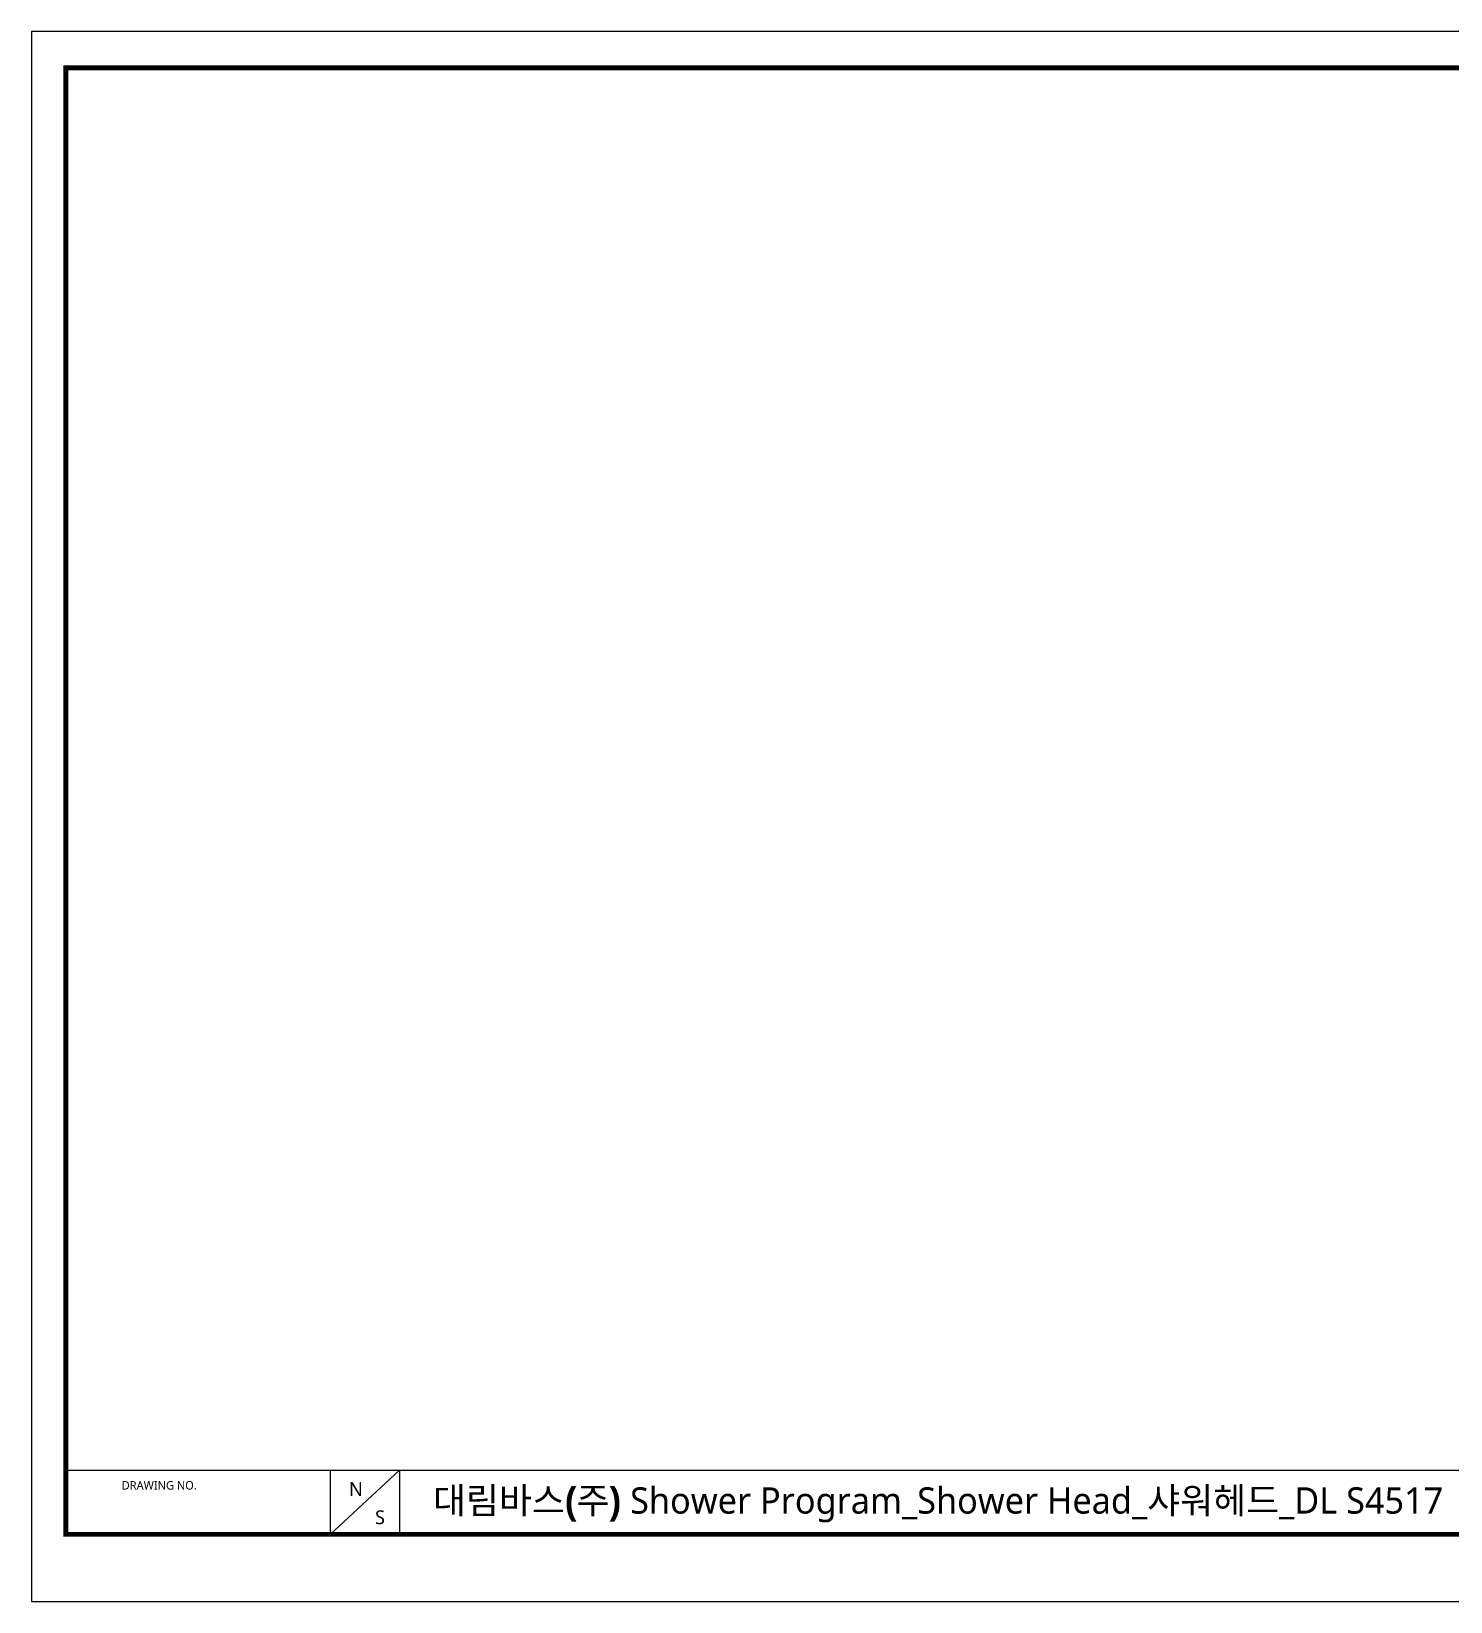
# Model space of a CAD drawing. Extents: x 16296660632 to 16296676033, y -37409619871 to -37409617369.
# Drawn here: x 16296675381.8 to 16296675813.1, y -37409617846.3 to -37409617369.3 of the extents above; entities that cross this region are included whole.
import ezdxf

# ---------------------------------------------------------------- set-up
doc = ezdxf.new("R2010")
doc.units = 0
doc.header["$LTSCALE"] = 10
doc.header["$MEASUREMENT"] = 0
doc.layers.get('0').update_dxf_attribs({"linetype": 'CONTINUOUS'})
doc.styles.add('Daelim Dimension', font='')
doc.styles.get('Daelim Dimension').set_extended_font_data('NanumGothic')

msp = doc.modelspace()

# ---------------------------------------------------------------- linework, layer by layer
at = {"color": 5}
msp.add_line((16296675392.30542, -37409617806.339981), (16296675916.49271, -37409617806.339981), dxfattribs=at)
at = {"color": 5, "ltscale": 40}
for p, q in [((16296675472.656111, -37409617806.339981), (16296675472.656111, -37409617825.956329)), ((16296675472.656111, -37409617806.339981), (16296675472.656111, -37409617825.956329)), ((16296675493.650459, -37409617806.339981), (16296675472.656111, -37409617825.956329)), ((16296675493.650459, -37409617806.339981), (16296675472.656111, -37409617825.956329)), ((16296675493.650459, -37409617806.339981), (16296675493.650459, -37409617825.956329)), ((16296675493.650459, -37409617806.339981), (16296675493.650459, -37409617825.956329))]:
    msp.add_line(p, q, dxfattribs=at)
at = {"ltscale": 0.5}
msp.add_lwpolyline([(16296675381.837231, -37409617846.30687), (16296676032.837231, -37409617846.30687), (16296676032.837231, -37409617369.30687), (16296675381.837231, -37409617369.30687)], close=True, dxfattribs=at)
at = {"color": 5, "linetype": 'ByBlock', "lineweight": 200, "const_width": 1.5}
msp.add_lwpolyline([(16296675392.30542, -37409617825.882156), (16296676022.30542, -37409617825.882156), (16296676022.30542, -37409617380.382156), (16296675392.30542, -37409617380.382156)], close=True, dxfattribs=at)

# ---------------------------------------------------------------- texts
at = {"color": 5, "ltscale": 40, "style": 'Daelim Dimension'}
msp.add_text('DRAWING NO.', height=2.56901127, dxfattribs=at).set_placement((16296675409.27832, -37409617812.274673))
at = {"char_height": 4.204124, "width": 5.86731056, "attachment_point": 1, "style": 'Daelim Dimension'}
for s, insert in [('N', (16296675478.366301, -37409617810.017693)), ('S', (16296675486.255079, -37409617818.586761))]:
    msp.add_mtext(s, dxfattribs=dict(at, insert=insert))
at = {"color": 2, "insert": (16296675503.846371, -37409617811.599854), "char_height": 7.98525, "width": 388.83334578, "attachment_point": 1, "style": 'Daelim Dimension'}
msp.add_mtext('{\\fPretendard Variable SemiBold|b0|i0|c129|p2;대림바스(주)} Shower Program_Shower Head_{\\fGulim|b0|i0|c129|p50;샤워헤드}_DL S4517', dxfattribs=at)

doc.saveas('drawing.dxf')
